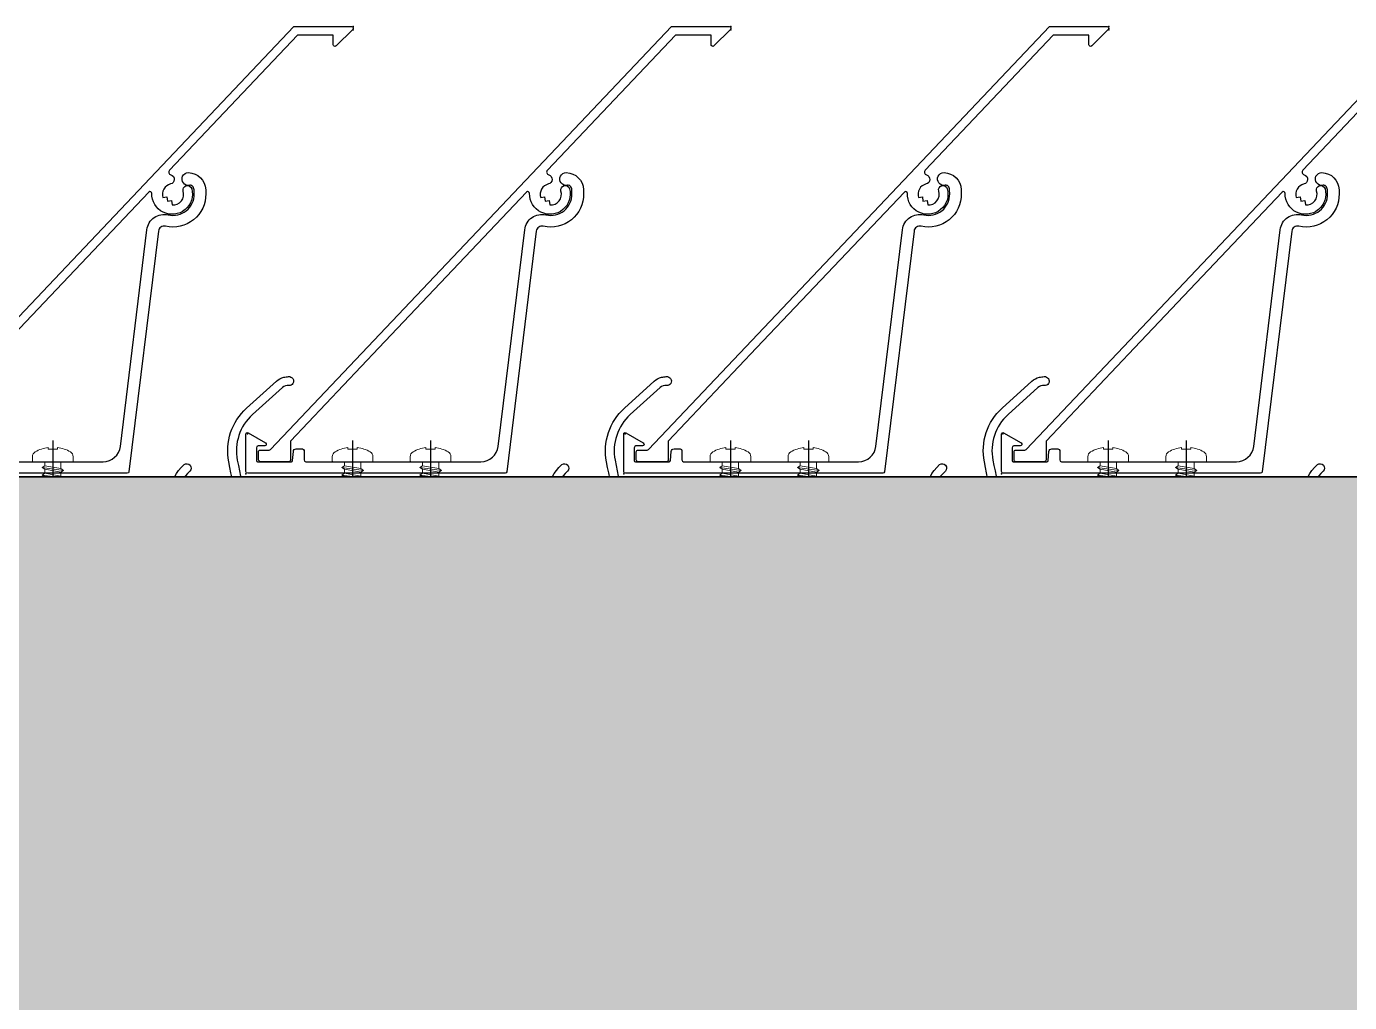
# Model space of a CAD drawing. Header units: millimetres. Extents: x 3774 to 718460, y -768339 to 192544.
# Drawn here: x 359261.6 to 359489.3, y -718822.6 to -718654.6 of the extents above; entities that cross this region are included whole.
import ezdxf

# ---------------------------------------------------------------- set-up
doc = ezdxf.new("R2010")
doc.units = ezdxf.units.MM
doc.set_wipeout_variables(frame=1)
doc.linetypes.add('CENTER', pattern=[50.800000000000004, 31.75, -6.35, 6.35, -6.35])
for name, color, linetype in [('010 - ASPG_ACCESSORIES_MAIN_COLOR_1', 7, 'Continuous'), ('010 - ASPG_EXTR_DEF_SUB', 7, 'Continuous'), ('010 - ASPG_EXTR_MAIN_COLOR_2', 7, 'Continuous'), ('010 - ASPG_FLASHING_MAIN_COLOR_4', 7, 'Continuous'), ('010 - ASPG_FLASHING_WIPEOUT_', 7, 'Continuous'), ('010 - ASPG_FRAMING_MAIN_COLOR_2', 7, 'Continuous'), ('010 - ASPG_FRAMING_SUB_COLOR_2', 7, 'Continuous'), ('010 - ASPG_FRAMING_WIPEOUT_', 7, 'Continuous'), ('BOLT & SCREW', 7, 'Continuous'), ('Center Line', 7, 'CENTER')]:
    doc.layers.add(name, color=color, linetype=linetype)
doc.layers.add('12-GRID', color=7, linetype='CENTER', lineweight=13)
doc.layers.add('SCREW', color=7, linetype='Continuous', lineweight=5)

# ---------------------------------------------------------------- blocks, each defined once
blk = doc.blocks.new('PZG35-9D5')
at = {"layer": 'Center Line', "color": 7}
blk.add_line((1.4210854715202e-14, 3.733653355866409), (1.4210854715202e-14, -10.53404386090006), dxfattribs=at)
at = {"layer": 'SCREW', "color": 7}
for p, q in [((-1.399999999999963, 2.842170943040401e-14), (-1.399999999999963, -1.090192378864657)), ((1.399999999999991, 0), (1.399999999999991, -0.5901923788647139)), ((-1.850000000000009, -1.399999999999977), (1.850000000000037, -0.8999999999999773)), ((-1.850000000000009, -1.399999999999977), (-1.399999999999963, -1.090192378864685)), ((-1.850000000000009, -1.399999999999977), (-1.399999999999963, -1.709807621135297)), ((-1.850000000000009, -2.699999999999989), (1.850000000000037, -2.199999999999989)), ((-1.399999999999963, -1.090192378864685), (1.399999999999991, -0.5901923788646855)), ((-1.399999999999963, -1.709807621135297), (1.399999999999991, -1.209807621135297)), ((-1.399999999999963, -1.709807621135269), (-1.399999999999963, -2.390192378864697)), ((-1.399999999999963, -2.390192378864697), (1.399999999999991, -1.890192378864697)), ((1.850000000000037, -0.8999999999999773), (1.399999999999991, -0.5901923788646855)), ((1.850000000000037, -0.8999999999999773), (1.399999999999991, -1.209807621135297)), ((1.399999999999991, -1.209807621135269), (1.399999999999991, -1.890192378864725)), ((1.850000000000037, -2.199999999999989), (1.399999999999991, -1.890192378864697)), ((1.850000000000037, -2.199999999999989), (1.399999999999991, -2.509807621135309)), ((-1.850000000000009, -2.699999999999989), (-1.399999999999963, -2.390192378864697)), ((-1.850000000000009, -2.699999999999989), (-1.399999999999963, -3.009807621135309)), ((-1.850000000000009, -4), (-1.399999999999963, -3.690192378864708)), ((-1.850000000000009, -4), (-0.9911470940920566, -3.883938796498938)), ((-1.850000000000009, -4), (-1.399999999999963, -4.30980762113532)), ((-1.399999999999963, -3.009807621135309), (1.399999999999991, -2.509807621135309)), ((-1.399999999999963, -3.009807621135309), (-1.399999999999963, -3.690192378864708)), ((-1.399999999999963, -3.690192378864708), (-0.8446989986695002, -3.591031485769975)), ((-1.399999999999963, -4.30980762113532), (-1.184865735341859, -4.271390788160659)), ((-1.399999999999963, -4.309807621135349), (-1.399999999999963, -8.099999999999966)), ((0.5619885887190463, -3.339837273736322), (1.399999999999991, -3.190192378864708)), ((0.7141825614195483, -3.653488843051434), (1.850000000000037, -3.5)), ((0.7141825614195483, -3.932275020881832), (1.399999999999991, -3.80980762113532)), ((0.7141825614195483, -4.612659778611231), (1.399999999999991, -4.49019237886472)), ((1.399999999999991, -2.50980762113528), (1.399999999999991, -3.190192378864708)), ((1.850000000000037, -3.5), (1.399999999999991, -3.190192378864708)), ((1.850000000000037, -3.5), (1.399999999999991, -3.80980762113532)), ((1.399999999999991, -3.809807621135349), (1.399999999999991, -4.490192378864691)), ((1.850000000000037, -4.800000000000011), (1.399999999999991, -4.49019237886472)), ((0.7141825614195483, -4.953488843051389), (1.850000000000037, -4.800000000000011)), ((0.7141825614195483, -5.232275020881843), (1.399999999999991, -5.109807621135332)), ((1.850000000000037, -4.800000000000011), (1.399999999999991, -5.109807621135332)), ((1.399999999999991, -5.109807621135332), (1.399999999999991, -8.099999999999966)), ((1.4210854715202e-14, -9.5), (-1.399999999999963, -8.099999999999966)), ((1.4210854715202e-14, -9.5), (1.399999999999991, -8.099999999999966))]:
    blk.add_line(p, q, dxfattribs=at)
blk.add_lwpolyline([(1.4210854715202e-14, -9.5), (0.7141825614195483, -5.232275020881843), (0.7141825614195483, -3.600899293750615, 0.4176573264866609), (0.4106596181599826, -3.300919979679151, 0.1081021898226624), (-0.8446989986694433, -3.591031485769975), (-1.399999999999991, -4.701675652739141)], format="xyb", dxfattribs=at)
blk = doc.blocks.new('*U8304')
at = {"layer": 'SCREW', "color": 7}
blk.add_lwpolyline([(3.026373332565058, 1.780836269555209, 0.09905967801670053), (0.7999999999999687, 2.546427498927414), (0.7999999999999687, 2.274284095813357), (-0.800000000000054, 2.274284095813357), (-0.800000000000054, 2.546427498927414, 0.09905967801670058), (-3.026373332565143, 1.780836269555209, 0.2665876613401604), (-3.500000000000043, 0.9556546004010897), (-3.500000000000043, 0.1999999999999886, 0.4142135623730938), (-3.300000000000054, 0), (3.299999999999997, 0, 0.4142135623731049), (3.499999999999986, 0.1999999999999886), (3.499999999999957, 0.9556546004010897, 0.2665876613401604)], format="xyb", close=True, dxfattribs=at)
blk.add_blockref('PZG35-9D5', (-1.4210854715202e-14, 0), dxfattribs=at)
blk = doc.blocks.new('*U8306')
at = {"color": 7}
blk.add_point((0, 0), dxfattribs=at)
at = {"layer": '010 - ASPG_ACCESSORIES_MAIN_COLOR_1', "color": 7}
blk.add_lwpolyline([(-39.69999999902211, -0.5999999995172398, 0.4142135623731156), (-39.99999999883585, -0.8999999995638059), (-39.99999999883585, -7.366962144914214, 0.5773502691897371), (-39.65044321701862, -7.568778847059366), (-36.64260295056738, -5.832201459393036, 0.7673269879794871), (-36.78520590183325, -5.299999999645297), (-37.89999999874271, -5.299999999645297, -0.4142135623735732), (-38.19999999902211, -4.999999999656938), (-38.19999999902211, -2.799999999587089, -0.4142135623730951), (-37.99999999883585, -2.59999999951724), (-32.18326623388566, -2.59999999951724, -0.3888787318530097), (-31.98402729420923, -2.782568851142787), (-31.8474567013327, -4.343577870872468, 0.3888787318530089), (-31.34935935237445, -4.799999999528882), (-30.29999999911524, -4.799999999528882, 0.4142135623732408), (-29.99999999883585, -4.499999999540523), (-29.99999999883585, -2.899999999505599, -0.4142135623731785), (-29.69999999902211, -2.59999999951724), (0.4107479506637901, -2.59999999951724, -0.3789692262628873), (3.38851808081381, -5.235465979035143), (7.952927200356498, -42.5207682372482, 0.4465929586642906), (11.6177961837966, -45.07649022702281, -0.4898018444424612), (16.07846395508386, -48.68238816667036), (16.06490363762714, -49.36225294566866, -0.1824796859550777), (15.80227640201338, -50.01801436272836, -0.2679491924113072), (15.32539491611533, -50.16829426406803, 1.122114645179816), (15.09990952932276, -52.3421093734276, 0.4050039718497206), (18.0645059288945, -49.40213623346681), (18.07806624681689, -48.72227145435209, 0.4898054953707174), (11.15966573380865, -43.12966807454978, -0.4465970485362636), (9.938031048281118, -42.27776159492242), (4.866356541635469, -0.8481197821154633, 0.3641755342157969), (4.570876519894227, -0.5999999995172398)], format="xyb", close=True, dxfattribs=at)
at = {"layer": '010 - ASPG_EXTR_DEF_SUB', "color": 7}
for p in [(-39.99999999883585, -0.4999999995172402), (43.44495566345738, -76.89999999944341), (43.44495566345738, -77.49999999954052)]:
    blk.add_point(p, dxfattribs=at)
at = {"layer": '010 - ASPG_EXTR_MAIN_COLOR_2', "color": 7}
blk.add_lwpolyline([(11.37409105408005, -48.15170148877115), (11.47245816211216, -47.43577758665815), (12.17779493960552, -47.55667202338264), (12.29266474000178, -46.78670596401826, -0.5355375090189683), (14.1918134491425, -49.16870282323253, 0.9915718169393263), (15.66379558271728, -49.57599316951273, 1.157025413028558), (8.792231505503878, -48.77291728999153, -0.6885576205791355), (8.274611146422103, -48.98797988444021), (-17.14292736421339, -22.16859813180672), (-32.34153279638849, -6.131750148785431), (-32.34153279638849, -2.899999981694054, 0.4143115081626392), (-32.64163311407901, -2.59999999951724), (-37.54163311352022, -2.59999999951724, 0.4141156188887998), (-37.84153278893791, -2.899999981635847), (-37.84153278893791, -4.299999988411218, 0.4142135623731781), (-37.54153279098682, -4.599999986478724), (-35.98884801496752, -4.599999986478724, -0.205894629290155), (-35.77110154624097, -4.693635078269653), (33.22969053988345, -77.49999999954052), (43.14495566324331, -77.49999999954052, 0.6681786376628355), (43.35708769806661, -76.98786796536915), (40.5215537941549, -74.1523340573247, 0.6681786381757795), (40.00942175951786, -74.36446609156592), (40.00942175951786, -75.99999999802712), (33.87471885257401, -75.99999999802712), (11.86384030175395, -52.7751643466243, -0.5583539238224016), (12.08261241135187, -51.95244935475676, 0.7662751832817146), (12.03674733010121, -50.39291741001107, -0.4385828234445206), (10.70630855322815, -48.05207626283555)], format="xyb", close=True, dxfattribs=at)
at = {"layer": 'SCREW', "color": 7, "rotation": 180}
for p in [(-21.64901723782532, -2.499999999924694), (-8.237076249206439, -2.499999999924694)]:
    blk.add_blockref('*U8304', p, dxfattribs=at)
blk = doc.blocks.new('*U7915')
at = {"color": 7}
blk.add_wipeout([(1340.0000000000007, 4.000000001589115), (60.00000000297587, 4.0000000000009095), (60.00000000297587, 69.30000000000086), (1340.0000000000007, 69.30000000158907)], dxfattribs=at).dxf.layer = '010 - ASPG_FRAMING_WIPEOUT_'
at = {"layer": '010 - ASPG_FRAMING_MAIN_COLOR_2', "color": 7}
blk.add_lwpolyline([(1310.000000001164, 69.30000000158819), (90.00000000181171, 69.3), (90.00000000181171, 6), (1310.000000001164, 6.000000001588205)], close=True, dxfattribs=at)
at = {"layer": '010 - ASPG_FRAMING_SUB_COLOR_2', "color": 7}
for points in [[(1340, 4.000000001588205), (60.00000000297587, 4), (60.00000000297587, 69.3), (1340, 69.30000000158819)], [(60.00000000297587, 2.000000000715772), (60.00000000297587, 4), (1340, 4.000000001588205), (1340, 2.000000002303977)]]:
    blk.add_lwpolyline(points, close=True, dxfattribs=at)
at = {"color": 7, "xscale": -1, "rotation": 180}
for p in [(1001.770309460117, 69.3), (1066.770309460117, 69.3), (1131.770309460117, 69.3), (1196.770309460117, 69.3)]:
    blk.add_blockref('*U8306', p, dxfattribs=at)
blk = doc.blocks.new('W-1-PP19-SE-ENT3_20260407-085125_PP19_ENT3_ASPG_PL')
at = {"color": 7}
blk.add_blockref('*U7915', (4026, 6521), dxfattribs=at)
blk = doc.blocks.new('*U8303')
at = {"layer": '12-GRID', "color": 7, "linetype": 'CENTER'}
for p, q in [((5.684341886080801e-14, -6.200000000000029), (5.684341886080801e-14, 2.200000000000029)), ((-4.199999999999973, -2), (4.200000000000085, -2))]:
    blk.add_line(p, q, dxfattribs=at)
at = {"layer": 'BOLT & SCREW', "color": 7}
for p, q in [((-0.553537628269381, -1.771128018217196), (-1.767499999999847, -1.558125000000442)), ((-0.553537628269381, -2.228871981782805), (-1.767500000000483, -2.441875000000354)), ((-0.4577439635652332, -1.771128018217196), (-0.8837500000000146, -1.558125000000442)), ((-0.4577439635652332, -2.228871981782805), (-0.8837500000000146, -2.441875000000354)), ((-0.2288719817826677, -1.446462371730204), (-0.4418749999998197, -0.2325000000002947)), ((-0.2288719817826677, -1.542256036434869), (-0.4418749999998197, -1.116250000000048)), ((0.2288719817822642, -1.446462371730562), (0.4418749999996946, -0.2324999999999764)), ((0.2288719817822642, -1.542256036434869), (0.4418749999996946, -1.116250000000048)), ((0.4577439635647103, -1.771128018217196), (0.8837499999994917, -1.558125000000442)), ((0.4577439635647103, -2.228871981782805), (0.8837500000001283, -2.441874999999877)), ((0.5535376282692559, -1.771128018217196), (1.767500000000001, -1.558125000000124)), ((0.5535376282692559, -2.228871981782805), (1.767500000000001, -2.441874999999877)), ((-0.2288719817826677, -2.457743963565131), (-0.4418749999998197, -2.883750000000271)), ((-0.2288719817821107, -2.553537628269438), (-0.4418749999998197, -3.767500000000023)), ((0.4418749999996946, -2.883750000000271), (0.2288719817829008, -2.457743963565131)), ((0.2288719817829008, -2.553537628269438), (0.4418749999999732, -3.767500000000023))]:
    blk.add_line(p, q, dxfattribs=at)
for points in [[(-1.767500000000006, -1.558125000000442), (-0.8837500000001342, -1.558125000000442, 0.4142135623730394), (-0.4418749999998197, -1.116250000000048), (-0.4418749999998197, -0.2325000000002947), (0.4418749999996946, -0.2324999999999764), (0.4418749999996946, -1.116250000000048, 0.4142135623731505), (0.8837500000000089, -1.558125000000442), (1.76750000000012, -1.558125000000124), (1.76750000000012, -2.441874999999877), (0.8837500000000089, -2.441874999999877, 0.414213562373095), (0.4418749999996946, -2.883750000000271), (0.4418749999999732, -3.767500000000023), (-0.4418749999998197, -3.767500000000023), (-0.4418749999998197, -2.883750000000271, 0.4142135623730397), (-0.8837500000001342, -2.441875000000354), (-1.767500000000483, -2.441875000000354)], [(0.2288719817829008, -2.457743963565131, -0.414213562373095), (0.4577439635645909, -2.228871981782805), (0.5535376282692559, -2.228871981782805), (0.5535376282692559, -1.771128018217196), (0.4577439635645909, -1.771128018217196, -0.4142135623730951), (0.228871981782105, -1.542256036434869), (0.228871981782105, -1.446462371730562), (-0.2288719817826677, -1.446462371730204), (-0.2288719817826677, -1.542256036434869, -0.4142135623730951), (-0.4577439635649944, -1.771128018217196), (-0.553537628269381, -1.771128018217196), (-0.553537628269381, -2.228871981782805), (-0.4577439635649944, -2.228871981782805, -0.4142135623730951), (-0.2288719817826677, -2.457743963565131), (-0.2288719817822698, -2.553537628269438), (0.2288719817829008, -2.553537628269438)]]:
    blk.add_lwpolyline(points, format="xyb", close=True, dxfattribs=at)
blk.add_circle((5.684341886080801e-14, -2), 3.5, dxfattribs=at)
blk = doc.blocks.new('*U7000')
at = {"layer": '010 - ASPG_EXTR_DEF_SUB', "color": 7}
for p in [(910, -1.752766820573015e-10), (975, -1.877964450613945e-10), (1040, -2.003162080654874e-10)]:
    blk.add_point(p, dxfattribs=at)
at = {"layer": '010 - ASPG_EXTR_MAIN_COLOR_2', "color": 7}
for points in [[(855.561955856625, 33.06505110447783, 0.07704788012868193), (888.7415275620297, 68.43644483813573, -0.2476739044870795), (888.9891886156984, 68.56714037125953), (890.9840893819928, 68.56714037125953, -0.04413111325910057), (891.4728248161264, 68.50458020217506, -0.1258462906385483), (893.9636769010685, 67.2064223818716, -0.09885145914925667), (894.8173400671221, 66.03380806524096, -0.2058282691334744), (894.7936664214358, 61.20460651105991, -0.1151163694662807), (891.3683241284452, 57.18072180561744, 0.822373071447778), (892.4550462905318, 56.10392398621211, 0.109184526549196), (896.1486009340733, 60.55948756875027, 0.2083234795678962), (896.1894268463366, 66.64026457491586, 0.1005277992320483), (894.9723091390915, 68.31671042165276, 0.1451157280627245), (891.2923091310076, 70.06714037131773), (875.7587749278173, 70.06714037131773, 0.4336592857269459), (875.4594267569482, 69.74737493497109), (875.8413778650574, 63.96271307488227, 0.0820690263538202), (875.8636512933299, 63.86745857017836, 0.7206537881255028), (877.3290865048766, 63.97254170024557, 0.07922428198988747), (877.3377835312858, 64.0666167051068), (877.0687732263468, 68.14078645618888, -0.4336592857264138), (877.4679041211493, 68.56714037125953), (885.8611929877661, 68.56714037131773, -0.6073848710044985), (886.3521102210507, 67.62217621308541, -0.04582868044492008), (867.7838222887367, 45.76076047350675, -0.5604921351226578)], [(1108.562908510212, 29.3849656623406, 0.03067395406819984), (1093.463012880646, 15.05729964534656, 0.4171002255848137), (1094.114368729759, 5.272964204972581, 0.9355530918984264), (1095.096664154902, 6.406584819507756, -0.4344100119147308), (1094.803354519885, 14.29476617464933, -0.01499848524836865), (1101.920564806089, 21.4545541916941, -0.7383485292466446)]]:
    blk.add_lwpolyline(points, format="xyb", dxfattribs=at)
for points in [[(940.7587749278173, 70.06714037130521, 0.4336592857269459), (940.4594267569482, 69.74737493495857), (940.8413778650574, 63.96271307486975, 0.0820690263538202), (940.8636512933299, 63.86745857016584, 0.7206537881255028), (942.3290865048766, 63.97254170023305, 0.07922428198988747), (942.3377835312858, 64.06661670509428), (942.0687732263468, 68.14078645617636, -0.4336592857264138), (942.4679041211493, 68.567140371247), (950.8611929877661, 68.56714037130521, -0.6073848710044985), (951.3521102210507, 67.62217621307289, -0.04582868044492008), (932.7838222887367, 45.76076047349423, -0.5604921351226578), (932.2875053561293, 45.88571992114819, 0.3178599151680848), (929.2119114198722, 48.23749049508413, 0.9532878111822051), (929.0820726789534, 46.71593409549612, -2.423003988231831), (927.2580695222132, 44.89173717528982, 0.9523147976297285), (925.7363446820527, 44.76348824828099, 0.3008214087947553), (927.8898747372441, 41.75529025425138, -0.5604921351218277), (927.9835184067488, 41.25212405488062, -0.01942473842078824), (918.6239250916988, 33.46052617038302, -0.5525007933269362), (918.1474985848181, 33.63667257968271, 0.3444609008774969), (914.9894988052547, 36.29767865978582, 0.9520149233436535), (914.8615776561201, 34.7759340954938, -2.42318646531747), (913.0375749985687, 32.95193143759323, 0.9520149233867892), (911.5158304339275, 32.82401028874963, 0.2853998218446234), (913.4930240777321, 29.88851448259018, -0.5533776808031501), (913.5629085102119, 29.38496566237816, 0.03067395406819984), (898.4630128806457, 15.05729964538412, 0.4171002255848137), (899.114368729759, 5.27296420501014, 0.9355530918984264), (900.0966641549021, 6.406584819545316, -0.4344100119147308), (899.803354519885, 14.29476617468688, -0.01499848524836865), (906.9205648060888, 21.45455419173166, -0.7383485292466446), (909.917139344383, 19.76412730297241, 0.004917316774645771), (906.8066999851726, 4.80386410624422, 0.2636109069979271), (909.8802099335007, -4.460317215184403), (914.9957336951047, -9.084236265044382, 0.1258843890439943), (916.2677612504922, -9.753782964370401, 0.04427494949630078), (917.0895440597087, -9.866966023168715, 1.107654826573523), (917.1254592109472, -8.331805701717457, -0.2155958426847688), (916.0232266592793, -7.99102541705426), (910.8860520706512, -3.347536196408981, -0.2636109069978752), (908.2782254475169, 4.512981288425436, -0.004854851929905817), (911.34138361644, 19.25507699983362, 0.2339601468136614), (910.8154424866661, 21.95487343805078, -0.2408104543272742), (910.7103134100325, 24.9031081066926, -0.1041570884704408), (910.7846048693173, 25.00194829801265), (912.99301963998, 26.93374890845669, -0.2290212912668875), (915.7006792640314, 26.88725557009391, -0.3817208427142056), (920.2736195935868, 9.069098417413699, 0.9773819303748196), (921.6203112956136, 8.407760736240817, 0.3611050424324235), (917.4081621826626, 27.50327562540704, -0.4961260631527202), (917.4429225292988, 30.6881254172761, 0.003188108562510474), (919.0558096300811, 31.90200527402274, -0.00282652430436861), (920.561955856625, 33.06505110446531, 0.07704788012868193), (953.7415275620297, 68.43644483812321, -0.2476739044870795), (953.9891886156984, 68.567140371247), (955.9840893819928, 68.567140371247, -0.04413111325910057), (956.4728248161264, 68.50458020216254, -0.1258462906385483), (958.9636769010685, 67.20642238185908, -0.09885145914925667), (959.8173400671221, 66.03380806522844, -0.2058282691334744), (959.7936664214358, 61.20460651104739, -0.1151163694662807), (956.3683241284452, 57.18072180560492, 0.822373071447778), (957.4550462905318, 56.10392398619959, 0.109184526549196), (961.1486009340733, 60.55948756873775, 0.2083234795678962), (961.1894268463366, 66.64026457490334, 0.1005277992320483), (959.9723091390915, 68.31671042164024, 0.1451157280627245), (956.2923091310076, 70.06714037130521)], [(1005.758774927817, 70.0671403712927, 0.4336592857269459), (1005.459426756948, 69.74737493494605), (1005.841377865057, 63.96271307485723, 0.0820690263538202), (1005.86365129333, 63.86745857015332, 0.7206537881255028), (1007.329086504877, 63.97254170022053, 0.07922428198988747), (1007.337783531286, 64.06661670508176), (1007.068773226347, 68.14078645616384, -0.4336592857264138), (1007.467904121149, 68.56714037123449), (1015.861192987766, 68.5671403712927, -0.6073848710044985), (1016.352110221051, 67.62217621306037, -0.04582868044492008), (997.7838222887367, 45.76076047348171, -0.5604921351226578), (997.2875053561293, 45.88571992113567, 0.3178599151680848), (994.2119114198722, 48.23749049507161, 0.9532878111822051), (994.0820726789534, 46.7159340954836, -2.423003988231831), (992.2580695222132, 44.8917371752773, 0.9523147976297285), (990.7363446820527, 44.76348824826847, 0.3008214087947553), (992.8898747372441, 41.75529025423886, -0.5604921351218277), (992.9835184067488, 41.2521240548681, -0.01942473842078824), (983.6239250916988, 33.4605261703705, -0.5525007933269362), (983.1474985848181, 33.63667257967019, 0.3444609008774969), (979.9894988052547, 36.2976786597733, 0.9520149233436535), (979.8615776561201, 34.77593409548128, -2.42318646531747), (978.0375749985687, 32.95193143758071, 0.9520149233867892), (976.5158304339275, 32.82401028873711, 0.2853998218446234), (978.4930240777321, 29.88851448257766, -0.5533776808031501), (978.5629085102119, 29.38496566236564, 0.03067395406819984), (963.4630128806457, 15.0572996453716, 0.4171002255848137), (964.114368729759, 5.272964204997621, 0.9355530918984264), (965.0966641549021, 6.406584819532796, -0.4344100119147308), (964.803354519885, 14.29476617467436, -0.01499848524836865), (971.9205648060888, 21.45455419171914, -0.7383485292466446), (974.917139344383, 19.76412730295989, 0.004917316774645771), (971.8066999851726, 4.8038641062317, 0.2636109069979271), (974.8802099335007, -4.460317215196923), (979.9957336951047, -9.084236265056902, 0.1258843890439943), (981.2677612504922, -9.753782964382921, 0.04427494949630078), (982.0895440597087, -9.866966023181234, 1.107654826573523), (982.1254592109472, -8.331805701729976, -0.2155958426847688), (981.0232266592793, -7.99102541706678), (975.8860520706512, -3.347536196421501, -0.2636109069978752), (973.2782254475169, 4.512981288412917, -0.004854851929905817), (976.34138361644, 19.2550769998211, 0.2339601468136614), (975.8154424866661, 21.95487343803826, -0.2408104543272742), (975.7103134100325, 24.90310810668008, -0.1041570884704408), (975.7846048693173, 25.00194829800013), (977.99301963998, 26.93374890844417, -0.2290212912668875), (980.7006792640314, 26.88725557008139, -0.3817208427142056), (985.2736195935868, 9.069098417401179, 0.9773819303748196), (986.6203112956136, 8.407760736228298, 0.3611050424324235), (982.4081621826626, 27.50327562539452, -0.4961260631527202), (982.4429225292988, 30.68812541726358, 0.003188108562510474), (984.0558096300811, 31.90200527401022, -0.00282652430436861), (985.561955856625, 33.06505110445279, 0.07704788012868193), (1018.74152756203, 68.43644483811069, -0.2476739044870795), (1018.989188615698, 68.56714037123449), (1020.984089381993, 68.56714037123449, -0.04413111325910057), (1021.472824816126, 68.50458020215002, -0.1258462906385483), (1023.963676901069, 67.20642238184656, -0.09885145914925667), (1024.817340067122, 66.03380806521592, -0.2058282691334744), (1024.793666421436, 61.20460651103487, -0.1151163694662807), (1021.368324128445, 57.1807218055924, 0.822373071447778), (1022.455046290532, 56.10392398618707, 0.109184526549196), (1026.148600934073, 60.55948756872523, 0.2083234795678962), (1026.189426846337, 66.64026457489082, 0.1005277992320483), (1024.972309139092, 68.31671042162772, 0.1451157280627245), (1021.292309131008, 70.0671403712927)], [(1070.758774927817, 70.06714037128017, 0.4336592857269459), (1070.459426756948, 69.74737493493353), (1070.841377865057, 63.96271307484471, 0.0820690263538202), (1070.86365129333, 63.8674585701408, 0.7206537881255028), (1072.329086504877, 63.97254170020801, 0.07922428198988747), (1072.337783531286, 64.06661670506924), (1072.068773226347, 68.14078645615132, -0.4336592857264138), (1072.467904121149, 68.56714037122197), (1080.861192987766, 68.56714037128017, -0.6073848710044985), (1081.352110221051, 67.62217621304785, -0.04582868044492008), (1062.783822288737, 45.76076047346919, -0.5604921351226578), (1062.287505356129, 45.88571992112315, 0.3178599151680848), (1059.211911419872, 48.23749049505909, 0.9532878111822051), (1059.082072678953, 46.71593409547108, -2.423003988231831), (1057.258069522213, 44.89173717526478, 0.9523147976297285), (1055.736344682053, 44.76348824825595, 0.3008214087947553), (1057.889874737244, 41.75529025422634, -0.5604921351218277), (1057.983518406749, 41.25212405485559, -0.01942473842078824), (1048.623925091699, 33.46052617035798, -0.5525007933269362), (1048.147498584818, 33.63667257965767, 0.3444609008774969), (1044.989498805255, 36.29767865976078, 0.9520149233436535), (1044.86157765612, 34.77593409546876, -2.42318646531747), (1043.037574998569, 32.95193143756819, 0.9520149233867892), (1041.515830433927, 32.82401028872459, 0.2853998218446234), (1043.493024077732, 29.88851448256514, -0.5533776808031501), (1043.562908510212, 29.38496566235312, 0.03067395406819984), (1028.463012880646, 15.05729964535908, 0.4171002255848137), (1029.114368729759, 5.272964204985101, 0.9355530918984264), (1030.096664154902, 6.406584819520276, -0.4344100119147308), (1029.803354519885, 14.29476617466185, -0.01499848524836865), (1036.920564806089, 21.45455419170662, -0.7383485292466446), (1039.917139344383, 19.76412730294737, 0.004917316774645771), (1036.806699985173, 4.80386410621918, 0.2636109069979271), (1039.880209933501, -4.460317215209443), (1044.995733695105, -9.084236265069421, 0.1258843890439943), (1046.267761250492, -9.753782964395441, 0.04427494949630078), (1047.089544059709, -9.866966023193754, 1.107654826573523), (1047.125459210947, -8.331805701742496, -0.2155958426847688), (1046.023226659279, -7.9910254170793), (1040.886052070651, -3.347536196434021, -0.2636109069978752), (1038.278225447517, 4.512981288400397, -0.004854851929905817), (1041.34138361644, 19.25507699980858, 0.2339601468136614), (1040.815442486666, 21.95487343802574, -0.2408104543272742), (1040.710313410033, 24.90310810666756, -0.1041570884704408), (1040.784604869317, 25.00194829798761), (1042.99301963998, 26.93374890843165, -0.2290212912668875), (1045.700679264031, 26.88725557006887, -0.3817208427142056), (1050.273619593587, 9.069098417388659, 0.9773819303748196), (1051.620311295614, 8.407760736215778, 0.3611050424324235), (1047.408162182663, 27.503275625382, -0.4961260631527202), (1047.442922529299, 30.68812541725106, 0.003188108562510474), (1049.055809630081, 31.9020052739977, -0.00282652430436861), (1050.561955856625, 33.06505110444027, 0.07704788012868193), (1083.74152756203, 68.43644483809817, -0.2476739044870795), (1083.989188615698, 68.56714037122197), (1085.984089381993, 68.56714037122197, -0.04413111325910057), (1086.472824816126, 68.5045802021375, -0.1258462906385483), (1088.963676901069, 67.20642238183405, -0.09885145914925667), (1089.817340067122, 66.0338080652034, -0.2058282691334744), (1089.793666421436, 61.20460651102235, -0.1151163694662807), (1086.368324128445, 57.18072180557988, 0.822373071447778), (1087.455046290532, 56.10392398617455, 0.109184526549196), (1091.148600934073, 60.55948756871271, 0.2083234795678962), (1091.189426846337, 66.6402645748783, 0.1005277992320483), (1089.972309139092, 68.3167104216152, 0.1451157280627245), (1086.292309131008, 70.06714037128017)]]:
    blk.add_lwpolyline(points, format="xyb", close=True, dxfattribs=at)
at = {"color": 7, "rotation": 179.999999999989}
for p in [(929.0868637450039, 42.88714037125399), (994.0868637450039, 42.88714037124147), (1059.086863745004, 42.88714037122895), (914.8663687226363, 30.94714037125166), (979.8663687226363, 30.94714037123914), (1044.866368722636, 30.94714037122662)]:
    blk.add_blockref('*U8303', p, dxfattribs=at)
blk = doc.blocks.new('*U8215')
at = {"color": 7}
blk.add_wipeout([(0, 69.29999999994834), (4425.300000004873, 69.29999999994834), (4304.000000005106, -51.99999999999636), (0, -51.99999999999636)], dxfattribs=at).dxf.layer = '010 - ASPG_FLASHING_WIPEOUT_'
at = {"layer": '010 - ASPG_FLASHING_WIPEOUT_'}
h = blk.add_hatch(dxfattribs=at)
h.set_pattern_fill('DOTS', scale=0.1)
h.set_pattern_definition([(0, (0, 0), (3.96875, 7.9375), [0, -7.9375])])
h.paths.add_polyline_path([(-2.8421709430404e-14, 69.29999999999998), (4425.300000005052, 69.29999999999998), (4304.000000005285, -52.00000000000001), (3.155443620884047e-30, -52.00000000000001)])
at = {"layer": '010 - ASPG_FLASHING_MAIN_COLOR_4', "color": 7}
blk.add_lwpolyline([(-2.8421709430404e-14, 69.29999999999998), (4425.300000005052, 69.29999999999998), (4304.000000005285, -52.00000000000001), (3.155443620884047e-30, -52.00000000000001)], close=True, dxfattribs=at)

msp = doc.modelspace()

# ---------------------------------------------------------------- block references
at = {"color": 7}
msp.add_blockref('W-1-PP19-SE-ENT3_20260407-085125_PP19_ENT3_ASPG_PL', (354246.6451711061, -725322.3816165421), dxfattribs=at)

# ---------------------------------------------------------------- next in the draw order: block references
at = {"color": 7, "yscale": -1}
msp.add_blockref('*U7000', (358389.6485184219, -718724.7146543971), dxfattribs=at)

# ---------------------------------------------------------------- next in the draw order: block references
at = {"color": 7}
msp.add_blockref('*U8215', (355263.6451711061, -718801.3816165407), dxfattribs=at)

doc.saveas('drawing.dxf')
